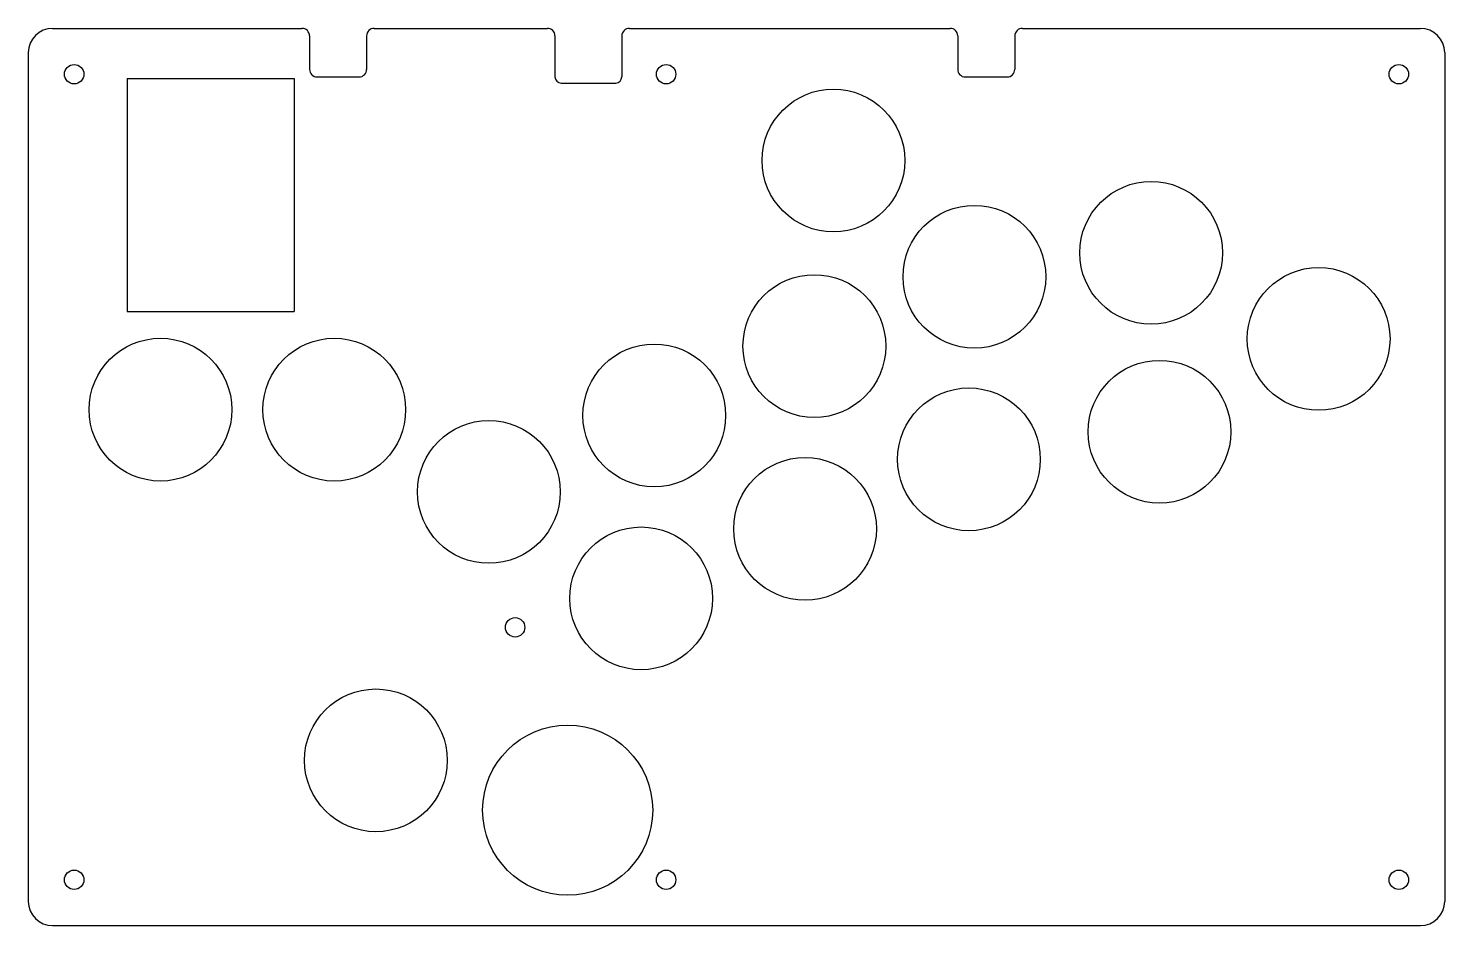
# Model space of a CAD drawing. Header units: millimetres. Extents: x 0 to 233, y -148 to 0.
import ezdxf

# ---------------------------------------------------------------- set-up
doc = ezdxf.new("R2010")
doc.units = ezdxf.units.MM
doc.layers.add('Sketch004', color=7, linetype='CONTINUOUS')

msp = doc.modelspace()

# ---------------------------------------------------------------- linework, layer by layer
at = {"layer": 'Sketch004'}
for p, q in [((4, 0, 10.6), (45.05, 0, 10.6)), ((98.95, 0, 10.6), (151.75, 0, 10.6)), ((163.65, 0, 10.6), (229.17, 0, 10.6)), ((46.3, -1.25, 10.6), (46.3, -6.75, 10.6)), ((55.7, -1.25, 10.6), (55.7, -6.75, 10.6)), ((56.95, 0, 10.6), (85.45, 0, 10.6)), ((86.7, -1.25, 10.6), (86.7, -8, 10.6)), ((97.7, -1.25, 10.6), (97.7, -8, 10.6)), ((153, -1.25, 10.6), (153, -6.75, 10.6)), ((162.4, -1.25, 10.6), (162.4, -6.75, 10.6)), ((0, -4, 10.6), (0, -143.67, 10.6)), ((233.17, -4, 10.6), (233.17, -143.67, 10.6)), ((16.25, -8.25, 10.6), (43.75, -8.25, 10.6)), ((16.25, -8.25, 10.6), (16.25, -46.626, 10.6)), ((43.75, -8.25, 10.6), (43.75, -46.626, 10.6)), ((47.55, -8, 10.6), (54.45, -8, 10.6)), ((87.7, -9, 10.6), (96.7, -9, 10.6)), ((154.25, -8, 10.6), (161.15, -8, 10.6)), ((16.25, -46.626, 10.6), (43.75, -46.626, 10.6)), ((4, -147.67, 10.6), (229.17, -147.67, 10.6))]:
    msp.add_line(p, q, dxfattribs=at)
for centre, radius in [((7.55, -7.55), 1.6), ((105, -7.55), 1.6), ((225.62, -7.55), 1.6), ((132.54, -21.75), 11.75), ((184.85, -36.94), 11.75), ((155.75, -40.88), 11.75), ((212.42, -51.11), 11.75), ((129.4, -52.29), 11.75), ((21.75, -62.75), 11.75), ((50.37, -62.75), 11.75), ((103.05, -63.7), 11.75), ((186.22, -66.39), 11.75), ((154.85, -70.93), 11.75), ((75.82, -76.29), 11.75), ((127.87, -82.37), 11.75), ((100.89, -93.81), 11.75), ((80.14, -98.58), 1.6), ((57.22, -120.47), 11.75), ((88.79, -128.67), 14), ((7.55, -140.12), 1.6), ((105, -140.12), 1.6), ((225.62, -140.12), 1.6)]:
    msp.add_circle(centre, radius, dxfattribs=at)
for centre, radius, start, end in [((4, -4, 10.6), 4, 90, 180), ((45.05, -1.25, 10.6), 1.25, 0, 90), ((56.95, -1.25, 10.6), 1.25, 90, -180), ((85.45, -1.25, 10.6), 1.25, 0, 90), ((98.95, -1.25, 10.6), 1.25, 90, -180), ((151.75, -1.25, 10.6), 1.25, 0, 90), ((163.65, -1.25, 10.6), 1.25, 90, -180), ((229.17, -4, 10.6), 4, 0, 90), ((47.55, -6.75, 10.6), 1.25, 180, -90), ((54.45, -6.75, 10.6), 1.25, -90, 0), ((154.25, -6.75, 10.6), 1.25, 180, -90), ((161.15, -6.75, 10.6), 1.25, -90, 0), ((87.7, -8, 10.6), 1, 180, -90), ((96.7, -8, 10.6), 1, -90, 0), ((4, -143.67, 10.6), 4, 180, -90), ((229.17, -143.67, 10.6), 4, -90, 0)]:
    msp.add_arc(centre, radius, start, end, dxfattribs=at)

doc.saveas('drawing.dxf')
